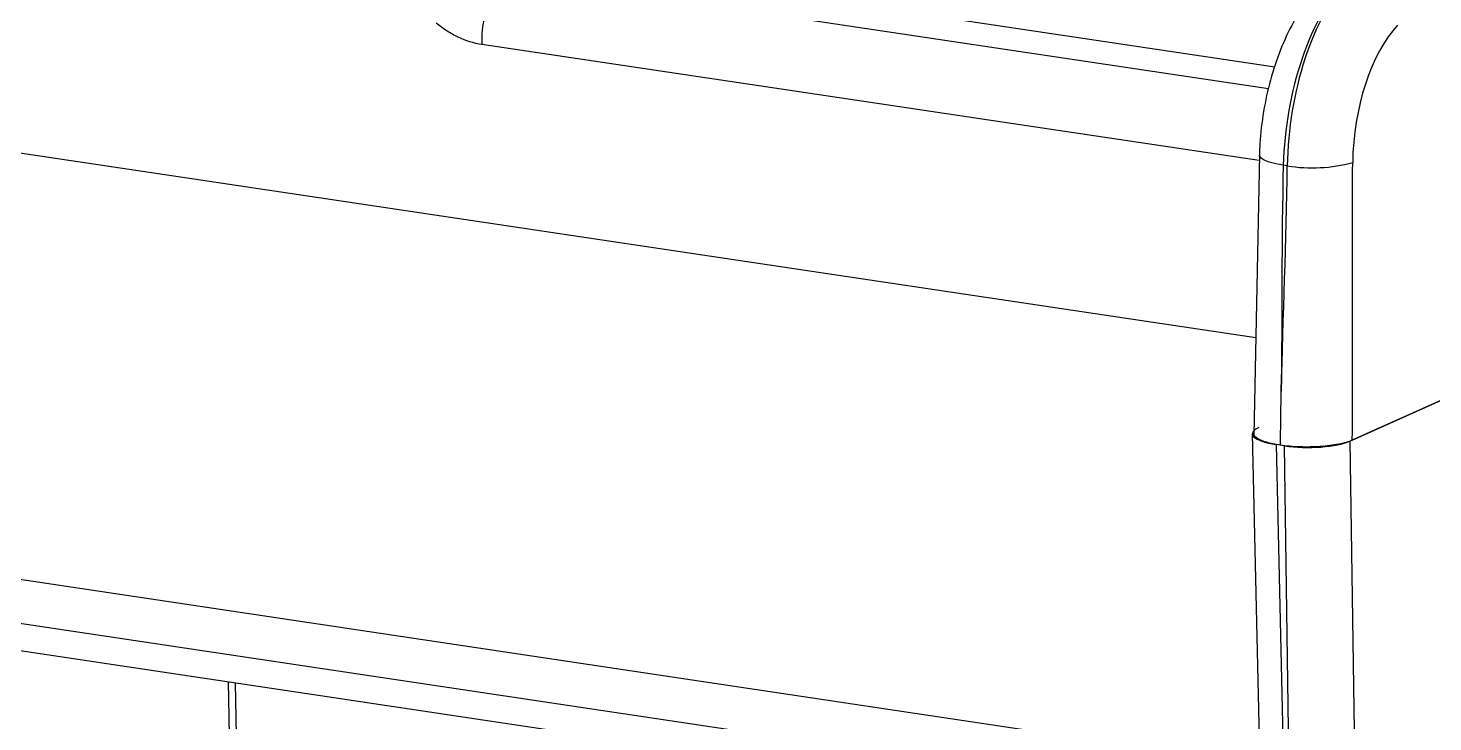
# Model space of a CAD drawing. Header units: millimetres. Extents: x 12 to 854, y 4 to 555.
# Drawn here: x 686.94 to 724.2, y 413.95 to 432.35 of the extents above; entities that cross this region are included whole.
import ezdxf

# ---------------------------------------------------------------- set-up
doc = ezdxf.new("R2010")
doc.units = ezdxf.units.MM

msp = doc.modelspace()

# ---------------------------------------------------------------- linework, layer by layer
at = {"color": 8, "linetype": 'Continuous', "lineweight": 25}
for p, q in [((720.007, 431.32), (701.013, 434.158)), ((699.772, 433.752), (719.845, 430.753)), ((719.597, 428.836), (698.978, 431.917)), ((722.002, 421.393), (722.221, 406.061)), ((671.103, 418.896), (719.632, 411.645)), ((692.433, 414.985), (692.507, 410.902))]:
    msp.add_line(p, q, dxfattribs=at)
at = {"color": 7, "linetype": 'Continuous', "lineweight": 25}
for p, q in [((671.1, 431.379), (719.505, 424.145)), ((719.6, 428.992), (719.455, 421.55)), ((719.599, 428.986), (719.6, 428.992)), ((720.34, 428.696), (720.234, 428.712)), ((724.61, 422.562), (722.002, 421.393)), ((722.063, 421.42), (724.61, 422.562)), ((719.412, 421.588), (719.807, 403.73)), ((720.052, 421.304), (720.046, 421.305)), ((720.046, 421.305), (720.442, 403.431)), ((720.154, 421.288), (720.154, 421.288)), ((720.267, 421.272), (720.261, 421.273)), ((720.522, 403.419), (720.267, 421.272)), ((672.472, 419.858), (719.606, 412.815)), ((671.456, 418.12), (719.648, 410.919)), ((692.243, 415.014), (692.322, 410.675))]:
    msp.add_line(p, q, dxfattribs=at)
at = {"color": 8, "linetype": 'Continuous', "lineweight": 25, "flags": 128}
msp.add_lwpolyline([(720.234, 428.712), (720.032, 428.751), (719.862, 428.797), (719.73, 428.85), (719.643, 428.906), (719.602, 428.965), (719.599, 428.986)], dxfattribs=at)
at = {"color": 7, "linetype": 'Continuous', "lineweight": 25, "flags": 128}
msp.add_lwpolyline([(720.155, 421.332), (720.156, 421.372), (720.179, 422.666), (720.18, 422.71)], dxfattribs=at)
at = {"color": 7, "linetype": 'Continuous', "lineweight": 25}
for centre, radius, start, end in [((701.123, 432.079), 2.151, 128.9236, 184.3304), ((720.997, 432.882), 4.237, 261.0808, 284.7308)]:
    msp.add_arc(centre, radius, start, end, dxfattribs=at)
for centre, major_axis, ratio, start_param, end_param in [((722.613, 429.618), (0.737, 4.705), 0.481289, 0.610859, 1.839302), ((722.72, 429.602), (0.671, 4.715), 0.484601, 0.604115, 1.832558), ((723.82, 429.449), (0.483, 3.459), 0.485188, 0.602873, 1.831316), ((720.682, 421.59), (1.27, 0), 0.258862, 2.617729, 4.188373), ((720.902, 421.557), (1.27, 0), 0.258931, 4.188613, 5.759257)]:
    msp.add_ellipse(centre, major_axis=major_axis, ratio=ratio, start_param=start_param, end_param=end_param, dxfattribs=at)
for points, knots in [([(721.188, 433.466), (721.097, 433.364), (720.845, 433.08), (720.492, 432.525), (720.147, 431.79), (719.881, 430.986), (719.697, 430.145), (719.618, 429.471), (719.603, 429.089), (719.599, 428.986)], [0, 0, 0, 0, 0.095454, 0.265957, 0.4369, 0.60567, 0.772603, 0.939096, 1, 1, 1, 1]), ([(698.978, 431.917), (698.762, 431.949), (698.552, 432.015), (698.246, 432.159), (698.144, 432.215), (697.948, 432.34), (697.853, 432.408), (697.76, 432.482)], [0, 0, 0, 0, 0.5, 0.5, 0.75, 0.75, 1, 1, 1, 1]), ([(720.154, 421.288), (720.025, 421.312), (719.767, 421.359), (719.536, 421.467), (719.434, 421.555), (719.463, 421.603), (719.468, 421.61)], [0, 0, 0, 0, 0.314163, 0.628325, 0.942519, 1, 1, 1, 1]), ([(722.063, 421.42), (722.016, 421.399), (721.963, 421.38), (721.843, 421.345), (721.776, 421.328), (721.631, 421.3), (721.553, 421.287), (721.39, 421.266), (721.303, 421.258), (721.127, 421.245), (721.037, 421.242), (720.854, 421.238), (720.762, 421.239), (720.491, 421.248), (720.314, 421.264), (720.154, 421.288)], [0, 0, 0, 0, 0.125, 0.125, 0.25, 0.25, 0.375, 0.375, 0.5, 0.5, 0.625, 0.625, 0.75, 0.75, 1, 1, 1, 1])]:
    msp.add_open_spline(points, degree=3, knots=knots, dxfattribs=at)
for points in [[(720.234, 428.712), (720.183, 426.717), (720.203, 424.71), (720.18, 422.71)], [(720.18, 422.71), (720.227, 424.706), (720.319, 426.696), (720.34, 428.696)], [(722.063, 421.42), (722.087, 423.883), (722.049, 426.321), (722.074, 428.784)], [(720.154, 421.288), (720.154, 421.302), (720.155, 421.317), (720.155, 421.332)], [(720.155, 421.332), (720.154, 421.317), (720.154, 421.302), (720.154, 421.288)]]:
    msp.add_open_spline(points, degree=3, dxfattribs=at)

doc.saveas('drawing.dxf')
